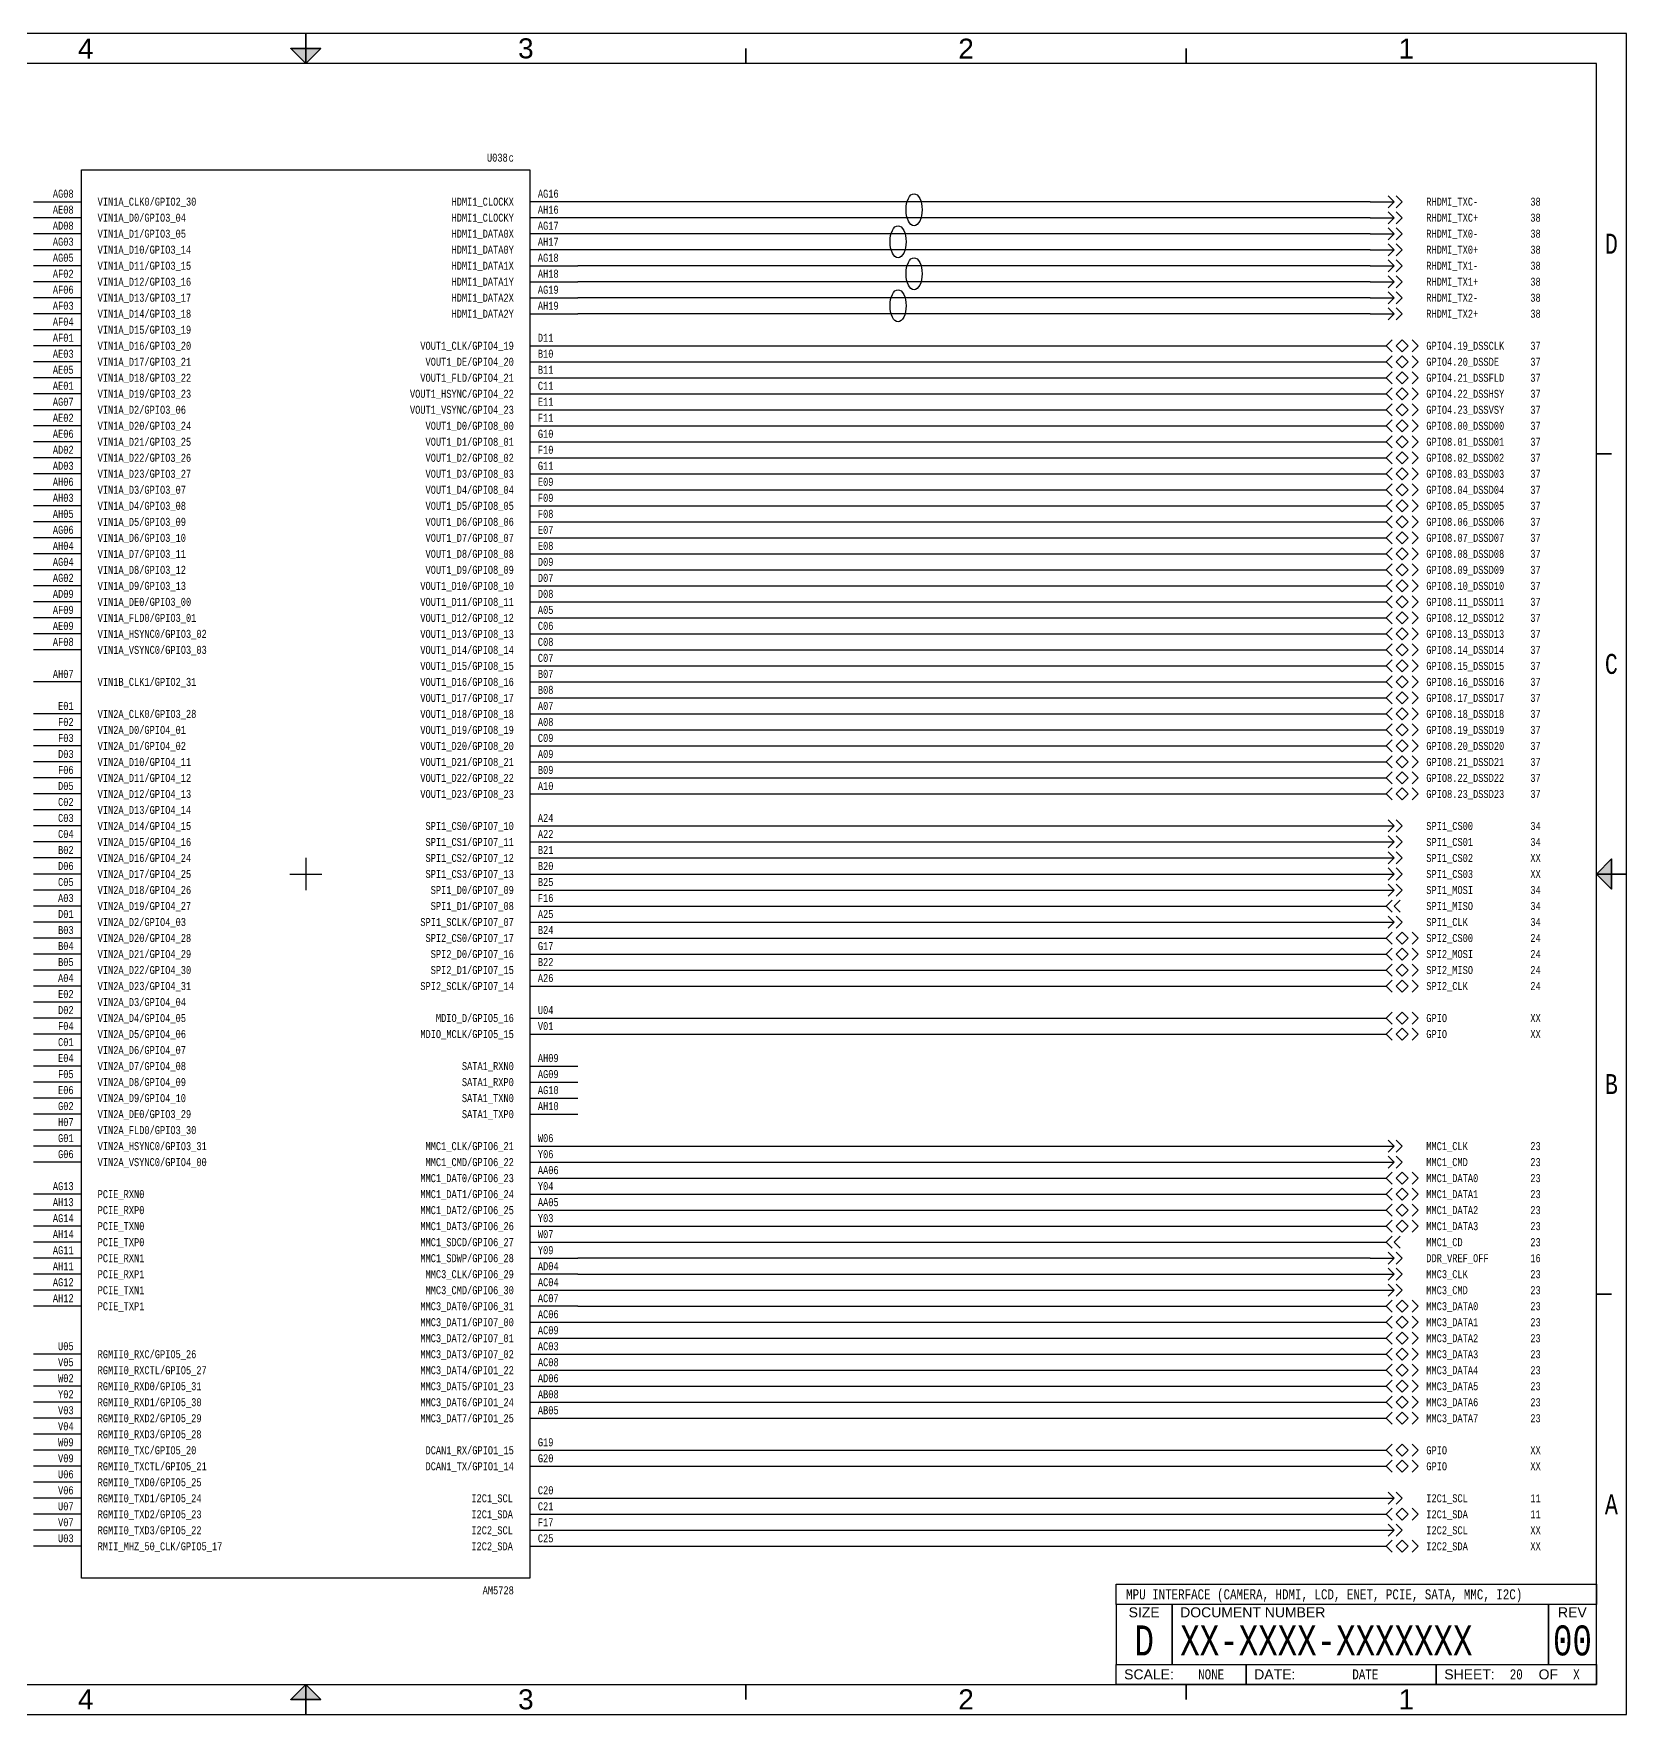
# Paper-space layout '20' of a CAD drawing. Header units: inches. Extents: x 0.2 to 16.8, y 0.2 to 10.8.
# Drawn here: x 6.8 to 16.75, y 0.25 to 10.75 of the extents above; entities that cross this region are included whole.
import ezdxf
from ezdxf.enums import TextEntityAlignment as Align

# ---------------------------------------------------------------- set-up
doc = ezdxf.new("R2010")
doc.units = ezdxf.units.IN
doc.header["$MEASUREMENT"] = 0
for name, color, linetype in [('BORDER', 13, 'Continuous'), ('COMPONENT', 14, 'Continuous'), ('SIGNAL', 84, 'Continuous'), ('TEXT', 252, 'Continuous')]:
    doc.layers.add(name, color=color, linetype=linetype)
doc.styles.add('Monotxt_75', font='monotxt.shx', dxfattribs={"width": 0.75})
doc.styles.get("Standard").update_dxf_attribs({"font": 'arial.ttf'})

# ---------------------------------------------------------------- blocks, each defined once
blk = doc.blocks.new('ANSI B Frame')
at = {"layer": 'BORDER', "lineweight": 35}
h = blk.add_hatch(color=256, dxfattribs=at)
h.dxf.hatch_style = 1
h.paths.add_polyline_path([(8.59375, 10.65625), (8.5, 10.65625), (8.5, 10.5625)])
h.paths.add_polyline_path([(8.5, 10.5625), (8.5, 10.65625), (8.40625, 10.65625)])
h = blk.add_hatch(color=256, dxfattribs=at)
h.dxf.hatch_style = 1
h.paths.add_polyline_path([(16.65625, 5.59375), (16.65625, 5.5), (16.5625, 5.5)])
h.paths.add_polyline_path([(16.5625, 5.5), (16.65625, 5.5), (16.65625, 5.40625)])
h = blk.add_hatch(color=256, dxfattribs=at)
h.dxf.hatch_style = 1
h.paths.add_polyline_path([(8.59375, 0.34375), (8.5, 0.34375), (8.5, 0.4375)])
h.paths.add_polyline_path([(8.5, 0.4375), (8.5, 0.34375), (8.40625, 0.34375)])
at = {"layer": 'BORDER'}
for points in [[(0.25, 0.25), (16.75, 0.25), (16.75, 10.75), (0.25, 10.75)], [(0.4375, 0.4375), (16.5625, 0.4375), (16.5625, 10.5625), (0.4375, 10.5625)], [(13.5625, 1.0625), (16.5625, 1.0625), (16.5625, 0.9375), (13.5625, 0.9375)], [(13.5625, 0.9375), (13.5625, 0.5625), (13.9125, 0.5625), (13.9125, 0.9375), (13.9125, 0.5625), (16.2625, 0.5625), (16.2625, 0.9375), (16.2625, 0.5625), (16.5625, 0.5625), (16.5625, 0.9375)], [(16.5625, 0.4375), (15.5625, 0.4375), (15.5625, 0.5625), (15.5625, 0.4375), (14.375, 0.4375), (14.375, 0.5625), (14.375, 0.4375), (13.5625, 0.4375), (13.5625, 0.5625), (16.5625, 0.5625)]]:
    blk.add_lwpolyline(points, close=True, dxfattribs=at)
at = {"layer": 'BORDER', "lineweight": 35}
for points in [[(8.5, 10.5625), (8.5, 10.75)], [(11.25, 10.65625), (11.25, 10.5625)], [(14, 10.65625), (14, 10.5625)], [(16.65625, 8.125), (16.5625, 8.125)], [(16.5625, 5.5), (16.75, 5.5)], [(16.65625, 2.875), (16.5625, 2.875)], [(8.5, 0.4375), (8.5, 0.25)], [(11.25, 0.34375), (11.25, 0.4375)], [(14, 0.34375), (14, 0.4375)]]:
    blk.add_lwpolyline(points, dxfattribs=at)
for points in [[(8.5, 10.5625), (8.59375, 10.65625), (8.40625, 10.65625)], [(16.5625, 5.5), (16.65625, 5.59375), (16.65625, 5.40625)], [(8.5, 0.4375), (8.59375, 0.34375), (8.40625, 0.34375)]]:
    blk.add_lwpolyline(points, close=True, dxfattribs=at)
at = {"layer": 'BORDER', "style": 'Monotxt_75', "width": 0.75}
for s, p in [('D', (16.65625, 9.4375)), ('C', (16.65625, 6.8125)), ('B', (16.65625, 4.1875)), ('A', (16.65625, 1.5625))]:
    blk.add_text(s, height=0.125, dxfattribs=at).set_placement(p, align=Align.MIDDLE_CENTER)
at = {"layer": 'BORDER'}
for s, p in [('SIZE', (13.7375, 0.8875)), ('REV', (16.4125, 0.8875)), ('OF', (16.2625, 0.5))]:
    blk.add_text(s, height=0.0625, dxfattribs=at).set_placement(p, align=Align.MIDDLE_CENTER)
for s, p in [('DOCUMENT NUMBER', (13.9625, 0.8875)), ('SCALE:', (13.6125, 0.5)), ('DATE:', (14.425, 0.5)), ('SHEET:', (15.6125, 0.5))]:
    blk.add_text(s, height=0.0625, dxfattribs=at).set_placement(p, align=Align.MIDDLE_LEFT)
at = {"layer": 'BORDER', "flags": 8}
for tag, p in [('ZN6', (1.625, 10.65787)), ('ZN5', (4.375, 10.66009)), ('ZN4', (7.125, 10.65625)), ('ZN3', (9.875, 10.65796)), ('ZN2', (12.625, 10.65574)), ('ZN1', (15.375, 10.65574)), ('ZN6', (1.625, 0.34375)), ('ZN5', (4.375, 0.34375)), ('ZN4', (7.125, 0.34375)), ('ZN3', (9.875, 0.34375)), ('ZN2', (12.625, 0.34375)), ('ZN1', (15.375, 0.34375))]:
    blk.add_attdef(tag, text='', height=0.125, dxfattribs=at).set_placement(p, align=Align.MIDDLE_CENTER)
at = {"layer": 'TEXT', "style": 'Monotxt_75', "width": 0.75, "flags": 8}
for tag, height, p in [('DESRP', 0.0625, (13.625, 1)), ('DWG_NO', 0.1875, (13.9625, 0.7125))]:
    blk.add_attdef(tag, text='', height=height, dxfattribs=at).set_placement(p, align=Align.MIDDLE_LEFT)
for tag, height, p in [('SHTSZ', 0.1875, (13.7375, 0.7125)), ('REV', 0.1875, (16.4125, 0.7125)), ('SCALE', 0.0625, (14.15625, 0.5)), ('REVDATE', 0.0625, (15.11875, 0.5)), ('CURRSHT', 0.0625, (16.0625, 0.5)), ('LASTSHT', 0.0625, (16.4375, 0.5))]:
    blk.add_attdef(tag, text='', height=height, dxfattribs=at).set_placement(p, align=Align.MIDDLE_CENTER)
blk = doc.blocks.new('AM5728_C')
blk.add_lwpolyline([(-1.4, 4.4), (1.4, 4.4), (1.4, -4.4), (-1.4, -4.4)], close=True)
for points in [[(-1.7, 4.2), (-1.4, 4.2)], [(1.7, 4.2), (1.4, 4.2)], [(-1.4, 4.1), (-1.7, 4.1)], [(1.7, 4.1), (1.4, 4.1)], [(-1.4, 4), (-1.7, 4)], [(1.7, 4), (1.4, 4)], [(-1.4, 3.9), (-1.7, 3.9)], [(1.7, 3.9), (1.4, 3.9)], [(-1.4, 3.8), (-1.7, 3.8)], [(1.4, 3.8), (1.7, 3.8)], [(-1.4, 3.7), (-1.7, 3.7)], [(1.4, 3.7), (1.7, 3.7)], [(-1.4, 3.6), (-1.7, 3.6)], [(1.4, 3.6), (1.7, 3.6)], [(-1.4, 3.5), (-1.7, 3.5)], [(1.4, 3.5), (1.7, 3.5)], [(-1.4, 3.4), (-1.7, 3.4)], [(-1.4, 3.3), (-1.7, 3.3)], [(1.4, 3.3), (1.7, 3.3)], [(-1.4, 3.2), (-1.7, 3.2)], [(1.4, 3.2), (1.7, 3.2)], [(-1.4, 3.1), (-1.7, 3.1)], [(1.4, 3.1), (1.7, 3.1)], [(-1.4, 3), (-1.7, 3)], [(1.4, 3), (1.7, 3)], [(-1.4, 2.9), (-1.7, 2.9)], [(1.4, 2.9), (1.7, 2.9)], [(-1.4, 2.8), (-1.7, 2.8)], [(1.4, 2.8), (1.7, 2.8)], [(-1.4, 2.7), (-1.7, 2.7)], [(1.4, 2.7), (1.7, 2.7)], [(-1.4, 2.6), (-1.7, 2.6)], [(1.4, 2.6), (1.7, 2.6)], [(-1.4, 2.5), (-1.7, 2.5)], [(1.4, 2.5), (1.7, 2.5)], [(-1.4, 2.4), (-1.7, 2.4)], [(1.4, 2.4), (1.7, 2.4)], [(-1.4, 2.3), (-1.7, 2.3)], [(1.4, 2.3), (1.7, 2.3)], [(-1.4, 2.2), (-1.7, 2.2)], [(1.4, 2.2), (1.7, 2.2)], [(-1.4, 2.1), (-1.7, 2.1)], [(-1.4, 2), (-1.7, 2)], [(1.4, 2.1), (1.7, 2.1)], [(1.4, 2), (1.7, 2)], [(-1.4, 1.9), (-1.7, 1.9)], [(1.4, 1.9), (1.7, 1.9)], [(-1.4, 1.8), (-1.7, 1.8)], [(1.4, 1.8), (1.7, 1.8)], [(-1.4, 1.7), (-1.7, 1.7)], [(1.4, 1.7), (1.7, 1.7)], [(-1.4, 1.6), (-1.7, 1.6)], [(1.4, 1.6), (1.7, 1.6)], [(-1.4, 1.5), (-1.7, 1.5)], [(1.4, 1.5), (1.7, 1.5)], [(-1.4, 1.4), (-1.7, 1.4)], [(1.4, 1.4), (1.7, 1.4)], [(1.4, 1.3), (1.7, 1.3)], [(-1.4, 1.2), (-1.7, 1.2)], [(1.4, 1.2), (1.7, 1.2)], [(1.4, 1.1), (1.7, 1.1)], [(-1.4, 1), (-1.7, 1)], [(1.4, 1), (1.7, 1)], [(-1.4, 0.9), (-1.7, 0.9)], [(1.4, 0.9), (1.7, 0.9)], [(-1.4, 0.8), (-1.7, 0.8)], [(1.4, 0.8), (1.7, 0.8)], [(-1.4, 0.7), (-1.7, 0.7)], [(1.4, 0.7), (1.7, 0.7)], [(-1.4, 0.6), (-1.7, 0.6)], [(1.4, 0.6), (1.7, 0.6)], [(-1.4, 0.5), (-1.7, 0.5)], [(1.4, 0.5), (1.7, 0.5)], [(-1.4, 0.4), (-1.7, 0.4)], [(-1.4, 0.3), (-1.7, 0.3)], [(1.4, 0.3), (1.7, 0.3)], [(-1.4, 0.2), (-1.7, 0.2)], [(1.4, 0.2), (1.7, 0.2)], [(-1.4, 0.1), (-1.7, 0.1)], [(1.4, 0.1), (1.7, 0.1)], [(-1.4, 0), (-1.7, 0)], [(-1.4, -0.1), (-1.7, -0.1)], [(1.4, 0), (1.7, 0)], [(1.4, -0.1), (1.7, -0.1)], [(-1.4, -0.2), (-1.7, -0.2)], [(1.4, -0.2), (1.7, -0.2)], [(-1.4, -0.3), (-1.7, -0.3)], [(1.4, -0.3), (1.7, -0.3)], [(-1.4, -0.4), (-1.7, -0.4)], [(1.4, -0.4), (1.7, -0.4)], [(-1.4, -0.5), (-1.7, -0.5)], [(1.4, -0.5), (1.7, -0.5)], [(-1.4, -0.6), (-1.7, -0.6)], [(1.4, -0.6), (1.7, -0.6)], [(-1.4, -0.7), (-1.7, -0.7)], [(1.4, -0.7), (1.7, -0.7)], [(-1.4, -0.8), (-1.7, -0.8)], [(-1.4, -0.9), (-1.7, -0.9)], [(1.4, -0.9), (1.7, -0.9)], [(-1.4, -1), (-1.7, -1)], [(1.4, -1), (1.7, -1)], [(-1.4, -1.1), (-1.7, -1.1)], [(-1.4, -1.2), (-1.7, -1.2)], [(1.4, -1.2), (1.7, -1.2)], [(-1.4, -1.3), (-1.7, -1.3)], [(1.4, -1.3), (1.7, -1.3)], [(-1.4, -1.4), (-1.7, -1.4)], [(1.4, -1.4), (1.7, -1.4)], [(-1.4, -1.5), (-1.7, -1.5)], [(1.4, -1.5), (1.7, -1.5)], [(-1.4, -1.6), (-1.7, -1.6)], [(-1.4, -1.7), (-1.7, -1.7)], [(1.4, -1.7), (1.7, -1.7)], [(-1.4, -1.8), (-1.7, -1.8)], [(1.4, -1.8), (1.7, -1.8)], [(1.4, -1.9), (1.7, -1.9)], [(-1.4, -2), (-1.7, -2)], [(1.4, -2), (1.7, -2)], [(-1.4, -2.1), (-1.7, -2.1)], [(-1.4, -2.2), (-1.7, -2.2)], [(1.4, -2.1), (1.7, -2.1)], [(1.4, -2.2), (1.7, -2.2)], [(-1.4, -2.3), (-1.7, -2.3)], [(1.4, -2.3), (1.7, -2.3)], [(-1.4, -2.4), (-1.7, -2.4)], [(1.4, -2.4), (1.7, -2.4)], [(-1.4, -2.5), (-1.7, -2.5)], [(1.7, -2.5), (1.4, -2.5)], [(-1.4, -2.6), (-1.7, -2.6)], [(1.4, -2.6), (1.7, -2.6)], [(-1.4, -2.7), (-1.7, -2.7)], [(1.7, -2.7), (1.4, -2.7)], [(1.4, -2.8), (1.7, -2.8)], [(1.4, -2.9), (1.7, -2.9)], [(-1.4, -3), (-1.7, -3)], [(1.4, -3), (1.7, -3)], [(-1.4, -3.1), (-1.7, -3.1)], [(1.4, -3.1), (1.7, -3.1)], [(-1.4, -3.2), (-1.7, -3.2)], [(1.4, -3.2), (1.7, -3.2)], [(-1.4, -3.3), (-1.7, -3.3)], [(1.4, -3.3), (1.7, -3.3)], [(-1.4, -3.4), (-1.7, -3.4)], [(1.4, -3.4), (1.7, -3.4)], [(-1.4, -3.5), (-1.7, -3.5)], [(-1.4, -3.6), (-1.7, -3.6)], [(1.4, -3.6), (1.7, -3.6)], [(-1.4, -3.7), (-1.7, -3.7)], [(1.4, -3.7), (1.7, -3.7)], [(-1.4, -3.8), (-1.7, -3.8)], [(-1.4, -3.9), (-1.7, -3.9)], [(1.4, -3.9), (1.7, -3.9)], [(-1.4, -4), (-1.7, -4)], [(1.4, -4), (1.7, -4)], [(-1.4, -4.1), (-1.7, -4.1)], [(1.4, -4.1), (1.7, -4.1)], [(-1.4, -4.2), (-1.7, -4.2)], [(1.4, -4.2), (1.7, -4.2)]]:
    blk.add_lwpolyline(points)
at = {"color": 7}
for points in [[(0, 0.1), (0, 0), (0.1, 0)], [(-0.1, 0), (0, 0), (0, -0.1)]]:
    blk.add_lwpolyline(points, dxfattribs=at)
at = {"layer": 'TEXT', "style": 'Monotxt_75', "width": 0.75}
for s, p in [('c', (1.3, 4.45)), ('AG08', (-1.45, 4.225)), ('AE08', (-1.45, 4.125)), ('AD08', (-1.45, 4.025)), ('AG03', (-1.45, 3.925)), ('AG05', (-1.45, 3.825)), ('AF02', (-1.45, 3.725)), ('AF06', (-1.45, 3.625)), ('AF03', (-1.45, 3.525)), ('AF04', (-1.45, 3.425)), ('AF01', (-1.45, 3.325)), ('AE03', (-1.45, 3.225)), ('AE05', (-1.45, 3.125)), ('AE01', (-1.45, 3.025)), ('AG07', (-1.45, 2.925)), ('AE02', (-1.45, 2.825)), ('AE06', (-1.45, 2.725)), ('AD02', (-1.45, 2.625)), ('AD03', (-1.45, 2.525)), ('AH06', (-1.45, 2.425)), ('AH03', (-1.45, 2.325)), ('AH05', (-1.45, 2.225)), ('AG06', (-1.45, 2.125)), ('AH04', (-1.45, 2.025)), ('AG04', (-1.45, 1.925)), ('AG02', (-1.45, 1.825)), ('AD09', (-1.45, 1.725)), ('AF09', (-1.45, 1.625)), ('AE09', (-1.45, 1.525)), ('AF08', (-1.45, 1.425)), ('AH07', (-1.45, 1.225)), ('E01', (-1.45, 1.025)), ('F02', (-1.45, 0.925)), ('F03', (-1.45, 0.825)), ('D03', (-1.45, 0.725)), ('F06', (-1.45, 0.625)), ('D05', (-1.45, 0.525)), ('C02', (-1.45, 0.425)), ('C03', (-1.45, 0.325)), ('C04', (-1.45, 0.225)), ('B02', (-1.45, 0.125)), ('D06', (-1.45, 0.025)), ('C05', (-1.45, -0.075)), ('A03', (-1.45, -0.175)), ('D01', (-1.45, -0.275)), ('B03', (-1.45, -0.375)), ('B04', (-1.45, -0.475)), ('B05', (-1.45, -0.575)), ('A04', (-1.45, -0.675)), ('E02', (-1.45, -0.775)), ('D02', (-1.45, -0.875)), ('F04', (-1.45, -0.975)), ('C01', (-1.45, -1.075)), ('E04', (-1.45, -1.175)), ('F05', (-1.45, -1.275)), ('E06', (-1.45, -1.375)), ('G02', (-1.45, -1.475)), ('H07', (-1.45, -1.575)), ('G01', (-1.45, -1.675)), ('G06', (-1.45, -1.775)), ('AG13', (-1.45, -1.975)), ('AH13', (-1.45, -2.075)), ('AG14', (-1.45, -2.175)), ('AH14', (-1.45, -2.275)), ('AG11', (-1.45, -2.375)), ('AH11', (-1.45, -2.475)), ('AG12', (-1.45, -2.575)), ('AH12', (-1.45, -2.675)), ('U05', (-1.45, -2.975)), ('V05', (-1.45, -3.075)), ('W02', (-1.45, -3.175)), ('Y02', (-1.45, -3.275)), ('V03', (-1.45, -3.375)), ('V04', (-1.45, -3.475)), ('W09', (-1.45, -3.575)), ('V09', (-1.45, -3.675)), ('U06', (-1.45, -3.775)), ('V06', (-1.45, -3.875)), ('U07', (-1.45, -3.975)), ('V07', (-1.45, -4.075)), ('U03', (-1.45, -4.175))]:
    blk.add_text(s, height=0.05, dxfattribs=at).set_placement(p, align=Align.RIGHT)
for s, p in [('VIN1A_CLK0/GPIO2_30', (-1.3, 4.2)), ('VIN1A_D0/GPIO3_04', (-1.3, 4.1)), ('VIN1A_D1/GPIO3_05', (-1.3, 4)), ('VIN1A_D10/GPIO3_14', (-1.3, 3.9)), ('VIN1A_D11/GPIO3_15', (-1.3, 3.8)), ('VIN1A_D12/GPIO3_16', (-1.3, 3.7)), ('VIN1A_D13/GPIO3_17', (-1.3, 3.6)), ('VIN1A_D14/GPIO3_18', (-1.3, 3.5)), ('VIN1A_D15/GPIO3_19', (-1.3, 3.4)), ('VIN1A_D16/GPIO3_20', (-1.3, 3.3)), ('VIN1A_D17/GPIO3_21', (-1.3, 3.2)), ('VIN1A_D18/GPIO3_22', (-1.3, 3.1)), ('VIN1A_D19/GPIO3_23', (-1.3, 3)), ('VIN1A_D2/GPIO3_06', (-1.3, 2.9)), ('VIN1A_D20/GPIO3_24', (-1.3, 2.8)), ('VIN1A_D21/GPIO3_25', (-1.3, 2.7)), ('VIN1A_D22/GPIO3_26', (-1.3, 2.6)), ('VIN1A_D23/GPIO3_27', (-1.3, 2.5)), ('VIN1A_D3/GPIO3_07', (-1.3, 2.4)), ('VIN1A_D4/GPIO3_08', (-1.3, 2.3)), ('VIN1A_D5/GPIO3_09', (-1.3, 2.2)), ('VIN1A_D6/GPIO3_10', (-1.3, 2.1)), ('VIN1A_D7/GPIO3_11', (-1.3, 2)), ('VIN1A_D8/GPIO3_12', (-1.3, 1.9)), ('VIN1A_D9/GPIO3_13', (-1.3, 1.8)), ('VIN1A_DE0/GPIO3_00', (-1.3, 1.7)), ('VIN1A_FLD0/GPIO3_01', (-1.3, 1.6)), ('VIN1A_HSYNC0/GPIO3_02', (-1.3, 1.5)), ('VIN1A_VSYNC0/GPIO3_03', (-1.3, 1.4)), ('VIN1B_CLK1/GPIO2_31', (-1.3, 1.2)), ('VIN2A_CLK0/GPIO3_28', (-1.3, 1)), ('VIN2A_D0/GPIO4_01', (-1.3, 0.9)), ('VIN2A_D1/GPIO4_02', (-1.3, 0.8)), ('VIN2A_D10/GPIO4_11', (-1.3, 0.7)), ('VIN2A_D11/GPIO4_12', (-1.3, 0.6)), ('VIN2A_D12/GPIO4_13', (-1.3, 0.5)), ('VIN2A_D13/GPIO4_14', (-1.3, 0.4)), ('VIN2A_D14/GPIO4_15', (-1.3, 0.3)), ('VIN2A_D15/GPIO4_16', (-1.3, 0.2)), ('VIN2A_D16/GPIO4_24', (-1.3, 0.1)), ('VIN2A_D17/GPIO4_25', (-1.3, 0)), ('VIN2A_D18/GPIO4_26', (-1.3, -0.1)), ('VIN2A_D19/GPIO4_27', (-1.3, -0.2)), ('VIN2A_D2/GPIO4_03', (-1.3, -0.3)), ('VIN2A_D20/GPIO4_28', (-1.3, -0.4)), ('VIN2A_D21/GPIO4_29', (-1.3, -0.5)), ('VIN2A_D22/GPIO4_30', (-1.3, -0.6)), ('VIN2A_D23/GPIO4_31', (-1.3, -0.7)), ('VIN2A_D3/GPIO4_04', (-1.3, -0.8)), ('VIN2A_D4/GPIO4_05', (-1.3, -0.9)), ('VIN2A_D5/GPIO4_06', (-1.3, -1)), ('VIN2A_D6/GPIO4_07', (-1.3, -1.1)), ('VIN2A_D7/GPIO4_08', (-1.3, -1.2)), ('VIN2A_D8/GPIO4_09', (-1.3, -1.3)), ('VIN2A_D9/GPIO4_10', (-1.3, -1.4)), ('VIN2A_DE0/GPIO3_29', (-1.3, -1.5)), ('VIN2A_FLD0/GPIO3_30', (-1.3, -1.6)), ('VIN2A_HSYNC0/GPIO3_31', (-1.3, -1.7)), ('VIN2A_VSYNC0/GPIO4_00', (-1.3, -1.8)), ('PCIE_RXN0', (-1.3, -2)), ('PCIE_RXP0', (-1.3, -2.1)), ('PCIE_TXN0', (-1.3, -2.2)), ('PCIE_TXP0', (-1.3, -2.3)), ('PCIE_RXN1', (-1.3, -2.4)), ('PCIE_RXP1', (-1.3, -2.5)), ('PCIE_TXN1', (-1.3, -2.6)), ('PCIE_TXP1', (-1.3, -2.7)), ('RGMII0_RXC/GPIO5_26', (-1.3, -3)), ('RGMII0_RXCTL/GPIO5_27', (-1.3, -3.1)), ('RGMII0_RXD0/GPIO5_31', (-1.3, -3.2)), ('RGMII0_RXD1/GPIO5_30', (-1.3, -3.3)), ('RGMII0_RXD2/GPIO5_29', (-1.3, -3.4)), ('RGMII0_RXD3/GPIO5_28', (-1.3, -3.5)), ('RGMII0_TXC/GPIO5_20', (-1.3, -3.6)), ('RGMII0_TXCTL/GPIO5_21', (-1.3, -3.7)), ('RGMII0_TXD0/GPIO5_25', (-1.3, -3.8)), ('RGMII0_TXD1/GPIO5_24', (-1.3, -3.9)), ('RGMII0_TXD2/GPIO5_23', (-1.3, -4)), ('RGMII0_TXD3/GPIO5_22', (-1.3, -4.1)), ('RMII_MHZ_50_CLK/GPIO5_17', (-1.3, -4.2))]:
    blk.add_text(s, height=0.05, dxfattribs=at).set_placement(p, align=Align.MIDDLE_LEFT)
for s, p in [('HDMI1_CLOCKX', (1.3, 4.2)), ('HDMI1_CLOCKY', (1.3, 4.1)), ('HDMI1_DATA0X', (1.3, 4)), ('HDMI1_DATA0Y', (1.3, 3.9)), ('HDMI1_DATA1X', (1.3, 3.8)), ('HDMI1_DATA1Y', (1.3, 3.7)), ('HDMI1_DATA2X', (1.3, 3.6)), ('HDMI1_DATA2Y', (1.3, 3.5)), ('VOUT1_CLK/GPIO4_19', (1.3, 3.3)), ('VOUT1_DE/GPIO4_20', (1.3, 3.2)), ('VOUT1_FLD/GPIO4_21', (1.3, 3.1)), ('VOUT1_HSYNC/GPIO4_22', (1.3, 3)), ('VOUT1_VSYNC/GPIO4_23', (1.3, 2.9)), ('VOUT1_D0/GPIO8_00', (1.3, 2.8)), ('VOUT1_D1/GPIO8_01', (1.3, 2.7)), ('VOUT1_D2/GPIO8_02', (1.3, 2.6)), ('VOUT1_D3/GPIO8_03', (1.3, 2.5)), ('VOUT1_D4/GPIO8_04', (1.3, 2.4)), ('VOUT1_D5/GPIO8_05', (1.3, 2.3)), ('VOUT1_D6/GPIO8_06', (1.3, 2.2)), ('VOUT1_D7/GPIO8_07', (1.3, 2.1)), ('VOUT1_D8/GPIO8_08', (1.3, 2)), ('VOUT1_D9/GPIO8_09', (1.3, 1.9)), ('VOUT1_D10/GPIO8_10', (1.3, 1.8)), ('VOUT1_D11/GPIO8_11', (1.3, 1.7)), ('VOUT1_D12/GPIO8_12', (1.3, 1.6)), ('VOUT1_D13/GPIO8_13', (1.3, 1.5)), ('VOUT1_D14/GPIO8_14', (1.3, 1.4)), ('VOUT1_D15/GPIO8_15', (1.3, 1.3)), ('VOUT1_D16/GPIO8_16', (1.3, 1.2)), ('VOUT1_D17/GPIO8_17', (1.3, 1.1)), ('VOUT1_D18/GPIO8_18', (1.3, 1)), ('VOUT1_D19/GPIO8_19', (1.3, 0.9)), ('VOUT1_D20/GPIO8_20', (1.3, 0.8)), ('VOUT1_D21/GPIO8_21', (1.3, 0.7)), ('VOUT1_D22/GPIO8_22', (1.3, 0.6)), ('VOUT1_D23/GPIO8_23', (1.3, 0.5)), ('SPI1_CS0/GPIO7_10', (1.3, 0.3)), ('SPI1_CS1/GPIO7_11', (1.3, 0.2)), ('SPI1_CS2/GPIO7_12', (1.3, 0.1)), ('SPI1_CS3/GPIO7_13', (1.3, 0)), ('SPI1_D0/GPIO7_09', (1.3, -0.1)), ('SPI1_D1/GPIO7_08', (1.3, -0.2)), ('SPI1_SCLK/GPIO7_07', (1.3, -0.3)), ('SPI2_CS0/GPIO7_17', (1.3, -0.4)), ('SPI2_D0/GPIO7_16', (1.3, -0.5)), ('SPI2_D1/GPIO7_15', (1.3, -0.6)), ('SPI2_SCLK/GPIO7_14', (1.3, -0.7)), ('MDIO_D/GPIO5_16', (1.3, -0.9)), ('MDIO_MCLK/GPIO5_15', (1.3, -1)), ('SATA1_RXN0', (1.3, -1.2)), ('SATA1_RXP0', (1.3, -1.3)), ('SATA1_TXN0', (1.3, -1.4)), ('SATA1_TXP0', (1.3, -1.5)), ('MMC1_CLK/GPIO6_21', (1.3, -1.7)), ('MMC1_CMD/GPIO6_22', (1.3, -1.8)), ('MMC1_DAT0/GPIO6_23', (1.3, -1.9)), ('MMC1_DAT1/GPIO6_24', (1.3, -2)), ('MMC1_DAT2/GPIO6_25', (1.3, -2.1)), ('MMC1_DAT3/GPIO6_26', (1.3, -2.2)), ('MMC1_SDCD/GPIO6_27', (1.3, -2.3)), ('MMC1_SDWP/GPIO6_28', (1.3, -2.4)), ('MMC3_CLK/GPIO6_29', (1.3, -2.5)), ('MMC3_CMD/GPIO6_30', (1.3, -2.6)), ('MMC3_DAT0/GPIO6_31', (1.3, -2.7)), ('MMC3_DAT1/GPIO7_00', (1.3, -2.8)), ('MMC3_DAT2/GPIO7_01', (1.3, -2.9)), ('MMC3_DAT3/GPIO7_02', (1.3, -3)), ('MMC3_DAT4/GPIO1_22', (1.3, -3.1)), ('MMC3_DAT5/GPIO1_23', (1.3, -3.2)), ('MMC3_DAT6/GPIO1_24', (1.3, -3.3)), ('MMC3_DAT7/GPIO1_25', (1.3, -3.4)), ('DCAN1_RX/GPIO1_15', (1.3, -3.6)), ('DCAN1_TX/GPIO1_14', (1.3, -3.7)), ('I2C1_SCL', (1.294, -3.9)), ('I2C1_SDA', (1.294, -4)), ('I2C2_SCL', (1.294, -4.1)), ('I2C2_SDA', (1.294, -4.2))]:
    blk.add_text(s, height=0.05, dxfattribs=at).set_placement(p, align=Align.MIDDLE_RIGHT)
for s, p in [('AG16', (1.45, 4.225)), ('AH16', (1.45, 4.125)), ('AG17', (1.45, 4.025)), ('AH17', (1.45, 3.925)), ('AG18', (1.45, 3.825)), ('AH18', (1.45, 3.725)), ('AG19', (1.45, 3.625)), ('AH19', (1.45, 3.525)), ('D11', (1.45, 3.325)), ('B10', (1.45, 3.225)), ('B11', (1.45, 3.125)), ('C11', (1.45, 3.025)), ('E11', (1.45, 2.925)), ('F11', (1.45, 2.825)), ('G10', (1.45, 2.725)), ('F10', (1.45, 2.625)), ('G11', (1.45, 2.525)), ('E09', (1.45, 2.425)), ('F09', (1.45, 2.325)), ('F08', (1.45, 2.225)), ('E07', (1.45, 2.125)), ('E08', (1.45, 2.025)), ('D09', (1.45, 1.925)), ('D07', (1.45, 1.825)), ('D08', (1.45, 1.725)), ('A05', (1.45, 1.625)), ('C06', (1.45, 1.525)), ('C08', (1.45, 1.425)), ('C07', (1.45, 1.325)), ('B07', (1.45, 1.225)), ('B08', (1.45, 1.125)), ('A07', (1.45, 1.025)), ('A08', (1.45, 0.925)), ('C09', (1.45, 0.825)), ('A09', (1.45, 0.725)), ('B09', (1.45, 0.625)), ('A10', (1.45, 0.525)), ('A24', (1.45, 0.325)), ('A22', (1.45, 0.225)), ('B21', (1.45, 0.125)), ('B20', (1.45, 0.025)), ('B25', (1.45, -0.075)), ('F16', (1.45, -0.175)), ('A25', (1.45, -0.275)), ('B24', (1.45, -0.375)), ('G17', (1.45, -0.475)), ('B22', (1.45, -0.575)), ('A26', (1.45, -0.675)), ('U04', (1.45, -0.875)), ('V01', (1.45, -0.975)), ('AH09', (1.45, -1.175)), ('AG09', (1.45, -1.275)), ('AG10', (1.45, -1.375)), ('AH10', (1.45, -1.475)), ('W06', (1.45, -1.675)), ('Y06', (1.45, -1.775)), ('AA06', (1.45, -1.875)), ('Y04', (1.45, -1.975)), ('AA05', (1.45, -2.075)), ('Y03', (1.45, -2.175)), ('W07', (1.45, -2.275)), ('Y09', (1.45, -2.375)), ('AD04', (1.45, -2.475)), ('AC04', (1.45, -2.575)), ('AC07', (1.45, -2.675)), ('AC06', (1.45, -2.775)), ('AC09', (1.45, -2.875)), ('AC03', (1.45, -2.975)), ('AC08', (1.45, -3.075)), ('AD06', (1.45, -3.175)), ('AB08', (1.45, -3.275)), ('AB05', (1.45, -3.375)), ('G19', (1.45, -3.575)), ('G20', (1.45, -3.675)), ('C20', (1.45, -3.875)), ('C21', (1.45, -3.975)), ('F17', (1.45, -4.075)), ('C25', (1.45, -4.175))]:
    blk.add_text(s, height=0.05, dxfattribs=at).set_placement(p)
blk.add_text('AM5728', height=0.05, dxfattribs=at).set_placement((1.3, -4.45), align=Align.TOP_RIGHT)
at = {"layer": 'TEXT', "style": 'Monotxt_75', "width": 0.75, "flags": 8}
blk.add_attdef('REFNO', text='', height=0.05, dxfattribs=at).set_placement((1.262, 4.45), align=Align.RIGHT)
blk = doc.blocks.new('BIDIR_CONN')
for points in [[(0, 0), (0.05, 0)], [(0.06875, 0.01875), (0.05, 0), (0.06875, -0.01875)], [(0.13125, 0.01875), (0.15, 0), (0.13125, -0.01875)]]:
    blk.add_lwpolyline(points)
blk.add_lwpolyline([(0.1, 0.01875), (0.08125, 0), (0.1, -0.01875), (0.11875, 0)], close=True)
blk = doc.blocks.new('FROM_CONN')
for points in [[(0, 0), (0.05, 0)], [(0.06875, 0.01875), (0.05, 0), (0.06875, -0.01875)], [(0.09375, 0.01875), (0.075, 0), (0.09375, -0.01875)]]:
    blk.add_lwpolyline(points)
blk = doc.blocks.new('TO_CONN')
for points in [[(0, 0), (0.075, 0)], [(0.05625, 0.01875), (0.075, 0), (0.05625, -0.01875)], [(0.08125, 0.01875), (0.1, 0), (0.08125, -0.01875)]]:
    blk.add_lwpolyline(points)

psp = doc.layouts.new('20')

# ---------------------------------------------------------------- linework, layer by layer
at = {"layer": 'SIGNAL'}
for points in [[(15.15, 9.7), (10.2, 9.7)], [(15.15, 9.6), (10.2, 9.6)], [(15.15, 9.5), (10.2, 9.5)], [(15.15, 9.4), (10.2, 9.4)], [(15.15, 9.3), (10.2, 9.3)], [(15.15, 9.2), (10.2, 9.2)], [(15.15, 9.1), (10.2, 9.1)], [(15.15, 9), (10.2, 9)], [(10.2, 8.8), (15.15, 8.8)], [(10.2, 8.7), (15.15, 8.7)], [(10.2, 8.6), (15.15, 8.6)], [(10.2, 8.5), (15.15, 8.5)], [(10.2, 8.4), (15.15, 8.4)], [(10.2, 8.3), (15.15, 8.3)], [(10.2, 8.2), (15.15, 8.2)], [(10.2, 8.1), (15.15, 8.1)], [(10.2, 8), (15.15, 8)], [(10.2, 7.9), (15.15, 7.9)], [(10.2, 7.8), (15.15, 7.8)], [(10.2, 7.7), (15.15, 7.7)], [(10.2, 7.6), (15.15, 7.6)], [(10.2, 7.5), (15.15, 7.5)], [(10.2, 7.4), (15.15, 7.4)], [(10.2, 7.3), (15.15, 7.3)], [(10.2, 7.2), (15.15, 7.2)], [(10.2, 7.1), (15.15, 7.1)], [(10.2, 7), (15.15, 7)], [(10.2, 6.9), (15.15, 6.9)], [(10.2, 6.8), (15.15, 6.8)], [(10.2, 6.7), (15.15, 6.7)], [(10.2, 6.6), (15.15, 6.6)], [(10.2, 6.5), (15.15, 6.5)], [(10.2, 6.4), (15.15, 6.4)], [(10.2, 6.3), (15.15, 6.3)], [(10.2, 6.2), (15.15, 6.2)], [(10.2, 6.1), (15.15, 6.1)], [(10.2, 6), (15.15, 6)], [(10.2, 5.8), (15.15, 5.8)], [(10.2, 5.7), (15.15, 5.7)], [(10.2, 5.6), (15.15, 5.6)], [(10.2, 5.5), (15.15, 5.5)], [(10.2, 5.4), (15.15, 5.4)], [(10.2, 5.3), (15.15, 5.3)], [(10.2, 5.2), (15.15, 5.2)], [(10.2, 5.1), (15.15, 5.1)], [(10.2, 5), (15.15, 5)], [(10.2, 4.9), (15.15, 4.9)], [(10.2, 4.8), (15.15, 4.8)], [(10.2, 4.6), (15.15, 4.6)], [(10.2, 4.5), (15.15, 4.5)], [(10.2, 3.8), (15.15, 3.8)], [(10.2, 3.7), (15.15, 3.7)], [(10.2, 3.6), (15.15, 3.6)], [(10.2, 3.5), (15.15, 3.5)], [(10.2, 3.4), (15.15, 3.4)], [(10.2, 3.3), (15.15, 3.3)], [(10.2, 3.2), (15.15, 3.2)], [(15.15, 3.1), (10.2, 3.1)], [(10.2, 3), (15.15, 3)], [(10.2, 2.9), (15.15, 2.9)], [(10.2, 2.8), (15.15, 2.8)], [(10.2, 2.7), (15.15, 2.7)], [(10.2, 2.6), (15.15, 2.6)], [(10.2, 2.5), (15.15, 2.5)], [(10.2, 2.4), (15.15, 2.4)], [(10.2, 2.3), (15.15, 2.3)], [(10.2, 2.2), (15.15, 2.2)], [(10.2, 2.1), (15.15, 2.1)], [(10.2, 1.9), (15.15, 1.9)], [(10.2, 1.8), (15.15, 1.8)], [(10.2, 1.6), (15.15, 1.6)], [(10.2, 1.5), (15.15, 1.5)], [(10.2, 1.4), (15.15, 1.4)], [(10.2, 1.3), (15.15, 1.3)]]:
    psp.add_lwpolyline(points, dxfattribs=at)
at = {"layer": 'TEXT'}
for centre in [(12.3, 9.65), (12.2, 9.45), (12.3, 9.25), (12.2, 9.05)]:
    psp.add_ellipse(centre, major_axis=(0, -0.1), ratio=0.5, dxfattribs=at)

# ---------------------------------------------------------------- block references
ref = psp.add_blockref('ANSI B Frame', (0, 0))
ref.add_attrib('SHTSZ', 'D', dxfattribs={"layer": 'TEXT', "height": 0.188, "style": 'Monotxt_75', "width": 0.75}).set_placement((13.738, 0.712), align=Align.MIDDLE_CENTER)
ref.add_attrib('DWG_NO', 'XX-XXXX-XXXXXXX', dxfattribs={"layer": 'TEXT', "height": 0.1875, "style": 'Monotxt_75', "width": 0.75}).set_placement((13.963, 0.712), align=Align.MIDDLE_LEFT)
ref.add_attrib('REV', '00', dxfattribs={"layer": 'TEXT', "height": 0.1875, "style": 'Monotxt_75', "width": 0.75}).set_placement((16.413, 0.712), align=Align.MIDDLE_CENTER)
ref.add_attrib('SCALE', 'NONE', dxfattribs={"layer": 'TEXT', "height": 0.0625, "style": 'Monotxt_75', "width": 0.75}).set_placement((14.156, 0.5), align=Align.MIDDLE_CENTER)
ref.add_attrib('REVDATE', 'DATE', dxfattribs={"layer": 'TEXT', "height": 0.0625, "style": 'Monotxt_75', "width": 0.75}).set_placement((15.119, 0.5), align=Align.MIDDLE_CENTER)
ref.add_attrib('CURRSHT', '20', dxfattribs={"layer": 'TEXT', "height": 0.0625, "style": 'Monotxt_75', "width": 0.75}).set_placement((16.062, 0.5), align=Align.MIDDLE_CENTER)
ref.add_attrib('LASTSHT', 'X', dxfattribs={"layer": 'TEXT', "height": 0.0625, "style": 'Monotxt_75', "width": 0.75}).set_placement((16.438, 0.5), align=Align.MIDDLE_CENTER)
ref.add_attrib('DESRP', 'MPU INTERFACE (CAMERA, HDMI, LCD, ENET, PCIE, SATA, MMC, I2C)', dxfattribs={"layer": 'TEXT', "height": 0.0625, "style": 'Monotxt_75', "width": 0.75}).set_placement((13.625, 1), align=Align.MIDDLE_LEFT)
ref.add_attrib('ZN1', '1', dxfattribs={"layer": 'BORDER', "height": 0.125}).set_placement((15.375, 0.344), align=Align.MIDDLE_CENTER)
ref.add_attrib('ZN1', '1', dxfattribs={"layer": 'BORDER', "height": 0.125}).set_placement((15.375, 10.656), align=Align.MIDDLE_CENTER)
ref.add_attrib('ZN2', '2', dxfattribs={"layer": 'BORDER', "height": 0.125}).set_placement((12.625, 0.344), align=Align.MIDDLE_CENTER)
ref.add_attrib('ZN2', '2', dxfattribs={"layer": 'BORDER', "height": 0.125}).set_placement((12.625, 10.656), align=Align.MIDDLE_CENTER)
ref.add_attrib('ZN3', '3', dxfattribs={"layer": 'BORDER', "height": 0.125}).set_placement((9.875, 0.344), align=Align.MIDDLE_CENTER)
ref.add_attrib('ZN3', '3', dxfattribs={"layer": 'BORDER', "height": 0.125}).set_placement((9.875, 10.658), align=Align.MIDDLE_CENTER)
ref.add_attrib('ZN4', '4', dxfattribs={"layer": 'BORDER', "height": 0.125}).set_placement((7.125, 0.344), align=Align.MIDDLE_CENTER)
ref.add_attrib('ZN4', '4', dxfattribs={"layer": 'BORDER', "height": 0.125}).set_placement((7.125, 10.656), align=Align.MIDDLE_CENTER)
at = {"layer": 'COMPONENT'}
psp.add_blockref('AM5728_C', (8.5, 5.5), dxfattribs=at).add_auto_attribs({'REFNO': 'U038'})
at = {"layer": 'COMPONENT', "xscale": 2, "yscale": 2, "zscale": 2}
for name, p in [('TO_CONN', (15.15, 9.7)), ('TO_CONN', (15.15, 9.6)), ('TO_CONN', (15.15, 9.5)), ('TO_CONN', (15.15, 9.4)), ('TO_CONN', (15.15, 9.3)), ('TO_CONN', (15.15, 9.2)), ('TO_CONN', (15.15, 9.1)), ('TO_CONN', (15.15, 9)), ('BIDIR_CONN', (15.15, 8.8)), ('BIDIR_CONN', (15.15, 8.7)), ('BIDIR_CONN', (15.15, 8.6)), ('BIDIR_CONN', (15.15, 8.5)), ('BIDIR_CONN', (15.15, 8.4)), ('BIDIR_CONN', (15.15, 8.3)), ('BIDIR_CONN', (15.15, 8.2)), ('BIDIR_CONN', (15.15, 8.1)), ('BIDIR_CONN', (15.15, 8)), ('BIDIR_CONN', (15.15, 7.9)), ('BIDIR_CONN', (15.15, 7.8)), ('BIDIR_CONN', (15.15, 7.7)), ('BIDIR_CONN', (15.15, 7.6)), ('BIDIR_CONN', (15.15, 7.5)), ('BIDIR_CONN', (15.15, 7.4)), ('BIDIR_CONN', (15.15, 7.3)), ('BIDIR_CONN', (15.15, 7.2)), ('BIDIR_CONN', (15.15, 7.1)), ('BIDIR_CONN', (15.15, 7)), ('BIDIR_CONN', (15.15, 6.9)), ('BIDIR_CONN', (15.15, 6.8)), ('BIDIR_CONN', (15.15, 6.7)), ('BIDIR_CONN', (15.15, 6.6)), ('BIDIR_CONN', (15.15, 6.5)), ('BIDIR_CONN', (15.15, 6.4)), ('BIDIR_CONN', (15.15, 6.3)), ('BIDIR_CONN', (15.15, 6.2)), ('BIDIR_CONN', (15.15, 6.1)), ('BIDIR_CONN', (15.15, 6)), ('TO_CONN', (15.15, 5.8)), ('TO_CONN', (15.15, 5.7)), ('TO_CONN', (15.15, 5.6)), ('TO_CONN', (15.15, 5.5)), ('TO_CONN', (15.15, 5.4)), ('FROM_CONN', (15.15, 5.3)), ('TO_CONN', (15.15, 5.2)), ('BIDIR_CONN', (15.15, 5.1)), ('BIDIR_CONN', (15.15, 5)), ('BIDIR_CONN', (15.15, 4.9)), ('BIDIR_CONN', (15.15, 4.8)), ('BIDIR_CONN', (15.15, 4.6)), ('BIDIR_CONN', (15.15, 4.5)), ('TO_CONN', (15.15, 3.8)), ('TO_CONN', (15.15, 3.7)), ('BIDIR_CONN', (15.15, 3.6)), ('BIDIR_CONN', (15.15, 3.5)), ('BIDIR_CONN', (15.15, 3.4)), ('BIDIR_CONN', (15.15, 3.3)), ('FROM_CONN', (15.15, 3.2)), ('TO_CONN', (15.15, 3.1)), ('TO_CONN', (15.15, 3)), ('TO_CONN', (15.15, 2.9)), ('BIDIR_CONN', (15.15, 2.8)), ('BIDIR_CONN', (15.15, 2.7)), ('BIDIR_CONN', (15.15, 2.6)), ('BIDIR_CONN', (15.15, 2.5)), ('BIDIR_CONN', (15.15, 2.4)), ('BIDIR_CONN', (15.15, 2.3)), ('BIDIR_CONN', (15.15, 2.2)), ('BIDIR_CONN', (15.15, 2.1)), ('BIDIR_CONN', (15.15, 1.9)), ('BIDIR_CONN', (15.15, 1.8)), ('TO_CONN', (15.15, 1.6)), ('BIDIR_CONN', (15.15, 1.5)), ('TO_CONN', (15.15, 1.4)), ('BIDIR_CONN', (15.15, 1.3))]:
    psp.add_blockref(name, p, dxfattribs=at)

# ---------------------------------------------------------------- texts
at = {"layer": 'TEXT', "style": 'Monotxt_75', "width": 0.75}
for s, p in [('RHDMI_TXC-', (15.5, 9.7)), ('38', (16.15, 9.7)), ('RHDMI_TXC+', (15.5, 9.6)), ('38', (16.15, 9.6)), ('RHDMI_TX0-', (15.5, 9.5)), ('38', (16.15, 9.5)), ('RHDMI_TX0+', (15.5, 9.4)), ('38', (16.15, 9.4)), ('RHDMI_TX1-', (15.5, 9.3)), ('38', (16.15, 9.3)), ('RHDMI_TX1+', (15.5, 9.2)), ('38', (16.15, 9.2)), ('RHDMI_TX2-', (15.5, 9.1)), ('38', (16.15, 9.1)), ('RHDMI_TX2+', (15.5, 9)), ('38', (16.15, 9)), ('GPIO4.19_DSSCLK', (15.5, 8.8)), ('37', (16.15, 8.8)), ('GPIO4.20_DSSDE', (15.5, 8.7)), ('37', (16.15, 8.7)), ('GPIO4.21_DSSFLD', (15.5, 8.6)), ('37', (16.15, 8.6)), ('GPIO4.22_DSSHSY', (15.5, 8.5)), ('37', (16.15, 8.5)), ('GPIO4.23_DSSVSY', (15.5, 8.4)), ('37', (16.15, 8.4)), ('GPIO8.00_DSSD00', (15.5, 8.3)), ('37', (16.15, 8.3)), ('GPIO8.01_DSSD01', (15.5, 8.2)), ('37', (16.15, 8.2)), ('GPIO8.02_DSSD02', (15.5, 8.1)), ('37', (16.15, 8.1)), ('GPIO8.03_DSSD03', (15.5, 8)), ('37', (16.15, 8)), ('GPIO8.04_DSSD04', (15.5, 7.9)), ('37', (16.15, 7.9)), ('GPIO8.05_DSSD05', (15.5, 7.8)), ('37', (16.15, 7.8)), ('GPIO8.06_DSSD06', (15.5, 7.7)), ('37', (16.15, 7.7)), ('GPIO8.07_DSSD07', (15.5, 7.6)), ('37', (16.15, 7.6)), ('GPIO8.08_DSSD08', (15.5, 7.5)), ('37', (16.15, 7.5)), ('GPIO8.09_DSSD09', (15.5, 7.4)), ('37', (16.15, 7.4)), ('GPIO8.10_DSSD10', (15.5, 7.3)), ('37', (16.15, 7.3)), ('GPIO8.11_DSSD11', (15.5, 7.2)), ('37', (16.15, 7.2)), ('GPIO8.12_DSSD12', (15.5, 7.1)), ('37', (16.15, 7.1)), ('GPIO8.13_DSSD13', (15.5, 7)), ('37', (16.15, 7)), ('GPIO8.14_DSSD14', (15.5, 6.9)), ('GPIO8.15_DSSD15', (15.5, 6.8)), ('37', (16.15, 6.9)), ('37', (16.15, 6.8)), ('GPIO8.16_DSSD16', (15.5, 6.7)), ('37', (16.15, 6.7)), ('GPIO8.17_DSSD17', (15.5, 6.6)), ('37', (16.15, 6.6)), ('GPIO8.18_DSSD18', (15.5, 6.5)), ('37', (16.15, 6.5)), ('GPIO8.19_DSSD19', (15.5, 6.4)), ('37', (16.15, 6.4)), ('GPIO8.20_DSSD20', (15.5, 6.3)), ('37', (16.15, 6.3)), ('GPIO8.21_DSSD21', (15.5, 6.2)), ('37', (16.15, 6.2)), ('GPIO8.22_DSSD22', (15.5, 6.1)), ('37', (16.15, 6.1)), ('GPIO8.23_DSSD23', (15.5, 6)), ('37', (16.15, 6)), ('SPI1_CS00', (15.5, 5.8)), ('34', (16.15, 5.8)), ('SPI1_CS01', (15.5, 5.7)), ('34', (16.15, 5.7)), ('SPI1_CS02', (15.5, 5.6)), ('XX', (16.15, 5.6)), ('SPI1_CS03', (15.5, 5.5)), ('XX', (16.15, 5.5)), ('SPI1_MOSI', (15.5, 5.4)), ('34', (16.15, 5.4)), ('SPI1_MISO', (15.5, 5.3)), ('34', (16.15, 5.3)), ('SPI1_CLK', (15.5, 5.2)), ('34', (16.15, 5.2)), ('SPI2_CS00', (15.5, 5.1)), ('24', (16.15, 5.1)), ('SPI2_MOSI', (15.5, 5)), ('24', (16.15, 5)), ('SPI2_MISO', (15.5, 4.9)), ('24', (16.15, 4.9)), ('SPI2_CLK', (15.5, 4.8)), ('24', (16.15, 4.8)), ('GPIO', (15.5, 4.6)), ('XX', (16.15, 4.6)), ('GPIO', (15.5, 4.5)), ('XX', (16.15, 4.5)), ('MMC1_CLK', (15.5, 3.8)), ('23', (16.15, 3.8)), ('MMC1_CMD', (15.5, 3.7)), ('23', (16.15, 3.7)), ('MMC1_DATA0', (15.5, 3.6)), ('23', (16.15, 3.6)), ('MMC1_DATA1', (15.5, 3.5)), ('23', (16.15, 3.5)), ('MMC1_DATA2', (15.5, 3.4)), ('23', (16.15, 3.4)), ('MMC1_DATA3', (15.5, 3.3)), ('23', (16.15, 3.3)), ('MMC1_CD', (15.5, 3.2)), ('23', (16.15, 3.2)), ('DDR_VREF_OFF', (15.5, 3.1)), ('16', (16.15, 3.1)), ('MMC3_CLK', (15.5, 3)), ('23', (16.15, 3)), ('MMC3_CMD', (15.5, 2.9)), ('23', (16.15, 2.9)), ('MMC3_DATA0', (15.5, 2.8)), ('23', (16.15, 2.8)), ('MMC3_DATA1', (15.5, 2.7)), ('MMC3_DATA2', (15.5, 2.6)), ('23', (16.15, 2.7)), ('23', (16.15, 2.6)), ('MMC3_DATA3', (15.5, 2.5)), ('23', (16.15, 2.5)), ('MMC3_DATA4', (15.5, 2.4)), ('23', (16.15, 2.4)), ('MMC3_DATA5', (15.5, 2.3)), ('23', (16.15, 2.3)), ('MMC3_DATA6', (15.5, 2.2)), ('23', (16.15, 2.2)), ('MMC3_DATA7', (15.5, 2.1)), ('23', (16.15, 2.1)), ('GPIO', (15.5, 1.9)), ('XX', (16.15, 1.9)), ('GPIO', (15.5, 1.8)), ('XX', (16.15, 1.8)), ('I2C1_SCL', (15.5, 1.6)), ('11', (16.15, 1.6)), ('I2C1_SDA', (15.5, 1.5)), ('11', (16.15, 1.5)), ('I2C2_SCL', (15.5, 1.4)), ('XX', (16.15, 1.4)), ('I2C2_SDA', (15.5, 1.3)), ('XX', (16.15, 1.3))]:
    psp.add_text(s, height=0.05, dxfattribs=at).set_placement(p, align=Align.MIDDLE_LEFT)

doc.saveas('drawing.dxf')
